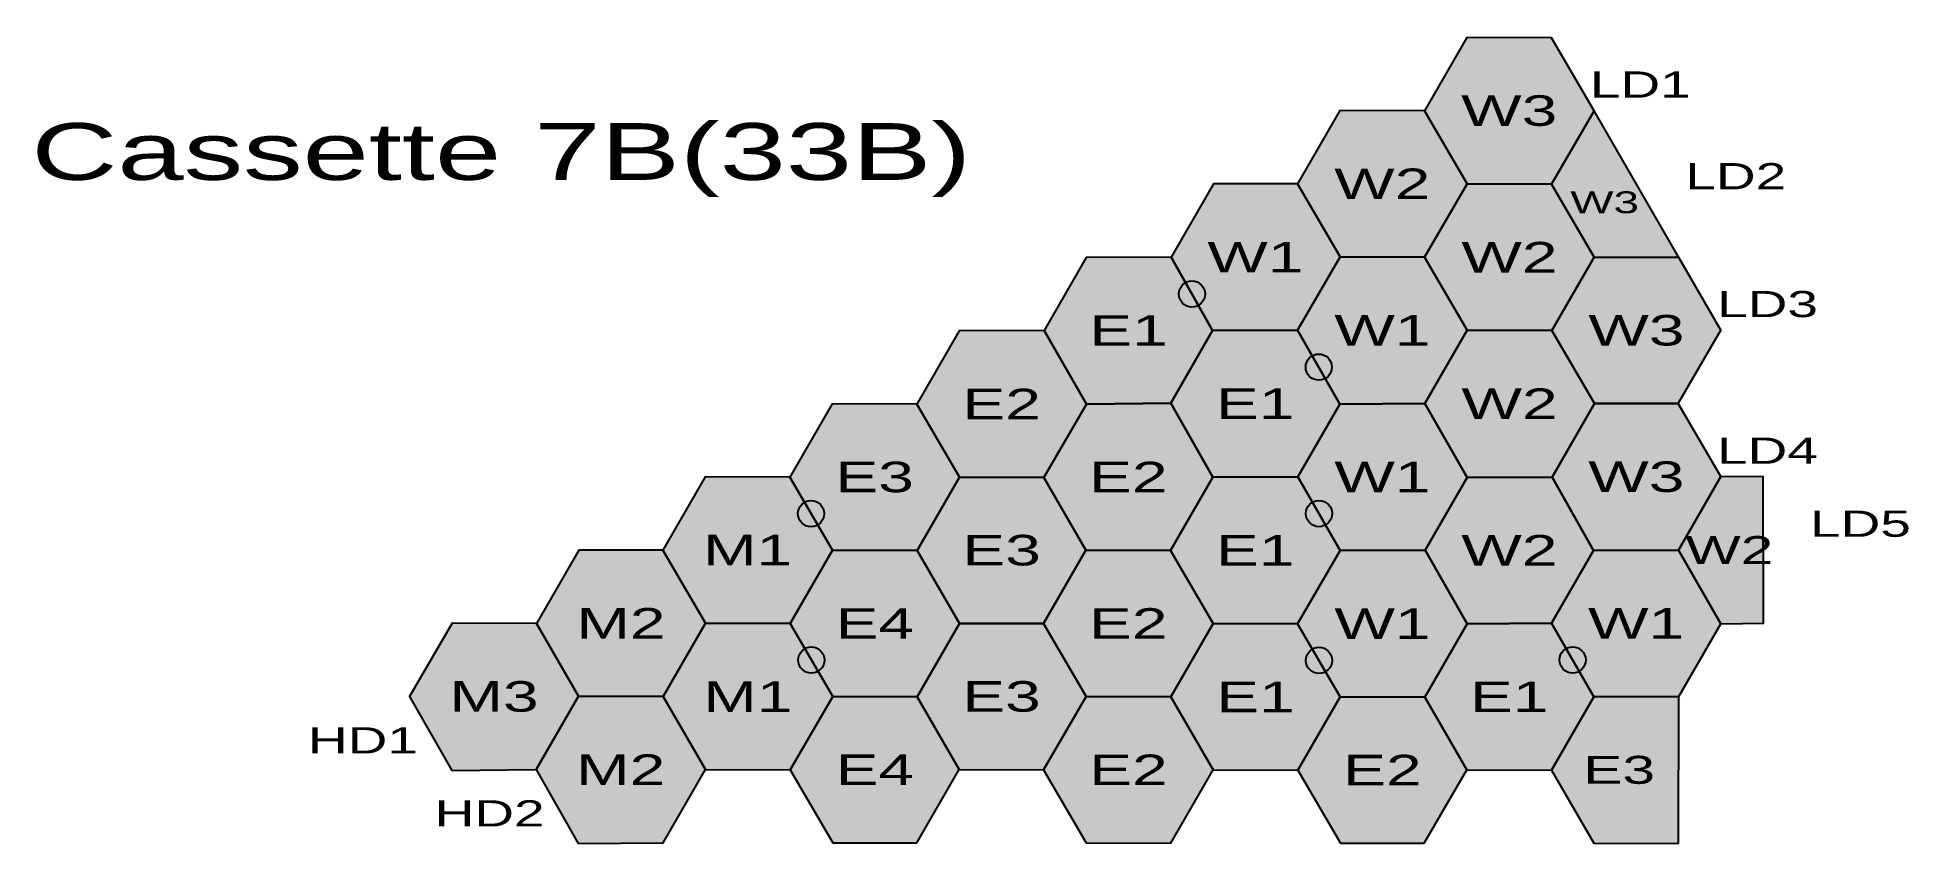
# Model space of a CAD drawing. Header units: metres. Extents: x -81 to 2060, y -82 to 840.
import ezdxf

# ---------------------------------------------------------------- set-up
doc = ezdxf.new("R2010")
doc.units = ezdxf.units.M
for name, color, linetype in [('ENGINES', 7, 'Continuous'), ('SHAPES', 7, 'Continuous'), ('TEXT', 7, 'Continuous')]:
    doc.layers.add(name, color=color, linetype=linetype)
doc.styles.add('BoldStyle', font='arial.ttf', dxfattribs={"width": 1.5})

msp = doc.modelspace()

# ---------------------------------------------------------------- hatches: boundary and pattern name
h = msp.add_hatch(color=152)
h.dxf.hatch_style = 1
h.paths.add_polyline_path([(1554.7, 672.8), (1651.4, 672.4), (1699.9, 756.4), (1651.2, 839.9), (1554.4, 840.4), (1505.9, 756.4)])
h = msp.add_hatch(color=152)
h.dxf.hatch_style = 1
h.paths.add_polyline_path([(1409.4, 589.2), (1506.2, 588.8), (1554.7, 672.8), (1505.9, 756.4), (1409.2, 756.8), (1360.7, 672.8)])
h = msp.add_hatch(color=122)
h.dxf.hatch_style = 1
h.paths.add_polyline_path([(1796.9, 588.4), (1699.9, 756.4), (1651.4, 672.4), (1700.2, 588.8)])
h = msp.add_hatch(color=152)
h.dxf.hatch_style = 1
h.paths.add_polyline_path([(1263.7, 504.8), (1360.9, 505.2), (1409.4, 589.2), (1360.7, 672.8), (1264.8, 672.7), (1216.3, 588.7)])
h = msp.add_hatch(color=122)
h.dxf.hatch_style = 1
h.paths.add_polyline_path([(1554.9, 505.2), (1651.7, 504.8), (1700.2, 588.8), (1651.4, 672.4), (1554.7, 672.8), (1506.2, 588.8)])
h = msp.add_hatch(color=152)
h.dxf.hatch_style = 1
h.paths.add_polyline_path([(1119.3, 420.7), (1215.7, 421.6), (1263.7, 504.8), (1216.3, 588.7), (1119.1, 588.3), (1071.1, 505.1)])
h = msp.add_hatch(color=122)
h.dxf.hatch_style = 1
h.paths.add_polyline_path([(1409.2, 420.8), (1506.4, 421.2), (1554.9, 505.2), (1506.2, 588.8), (1409.4, 589.2), (1360.9, 505.2)])
h = msp.add_hatch(color=82)
h.dxf.hatch_style = 1
h.paths.add_polyline_path([(1700.4, 421.2), (1796.3, 421.3), (1844.8, 505.3), (1796.9, 588.4), (1700.2, 588.8), (1651.7, 504.8)])
h = msp.add_hatch(color=244)
h.dxf.hatch_style = 1
edge = h.paths.add_edge_path()
edge.add_arc((1240, 546.7), 15, 0, 360)
h = msp.add_hatch(color=152)
h.dxf.hatch_style = 1
h.paths.add_polyline_path([(974.1, 337.1), (1070.8, 336.7), (1119.3, 420.7), (1071.1, 505.1), (973.8, 504.7), (925.3, 420.7)])
h = msp.add_hatch(color=122)
h.dxf.hatch_style = 1
h.paths.add_polyline_path([(1263.9, 337.2), (1361.2, 337.6), (1409.2, 420.8), (1360.9, 505.2), (1263.7, 504.8), (1215.7, 421.6)])
h = msp.add_hatch(color=82)
h.dxf.hatch_style = 1
h.paths.add_polyline_path([(1554.7, 336.8), (1651.9, 337.2), (1700.4, 421.2), (1651.7, 504.8), (1554.9, 505.2), (1506.4, 421.2)])
h = msp.add_hatch(color=244)
h.dxf.hatch_style = 1
edge = h.paths.add_edge_path()
edge.add_arc((1385.1, 463), 15, 0, 360)
h = msp.add_hatch(color=152)
h.dxf.hatch_style = 1
h.paths.add_polyline_path([(828.8, 253.6), (925.6, 253.1), (974.1, 337.1), (925.3, 420.7), (828.6, 421.1), (780.1, 337.1)])
h = msp.add_hatch(color=122)
h.dxf.hatch_style = 1
h.paths.add_polyline_path([(1118.7, 253.6), (1215.4, 253.2), (1263.9, 337.2), (1215.7, 421.6), (1119.3, 420.7), (1070.8, 336.7)])
h = msp.add_hatch(color=82)
h.dxf.hatch_style = 1
h.paths.add_polyline_path([(1409.4, 253.2), (1506.7, 253.6), (1554.7, 336.8), (1506.4, 421.2), (1409.2, 420.8), (1361.2, 337.6)])
h = msp.add_hatch(color=202)
h.dxf.hatch_style = 1
h.paths.add_polyline_path([(1699.3, 253.3), (1796.6, 253.7), (1845.1, 337.7), (1796.3, 421.3), (1700.4, 421.2), (1651.9, 337.2)])
h = msp.add_hatch(color=32)
h.dxf.hatch_style = 1
h.paths.add_polyline_path([(683.6, 170), (780.3, 169.6), (828.8, 253.6), (780.1, 337.1), (683.3, 337.6), (634.8, 253.6)])
h = msp.add_hatch(color=122)
h.dxf.hatch_style = 1
h.paths.add_polyline_path([(974.3, 169.6), (1070.2, 169.6), (1118.7, 253.6), (1070.8, 336.7), (974.1, 337.1), (925.6, 253.1)])
h = msp.add_hatch(color=82)
h.dxf.hatch_style = 1
h.paths.add_polyline_path([(1264.2, 169.6), (1360.9, 169.2), (1409.4, 253.2), (1361.2, 337.6), (1263.9, 337.2), (1215.4, 253.2)])
h = msp.add_hatch(color=202)
h.dxf.hatch_style = 1
h.paths.add_polyline_path([(1554.9, 169.2), (1651.3, 170.1), (1699.3, 253.3), (1651.9, 337.2), (1554.7, 336.8), (1506.7, 253.6)])
h = msp.add_hatch(color=222)
h.dxf.hatch_style = 1
h.paths.add_polyline_path([(1844.8, 169.3), (1893.7, 169.9), (1893.4, 337.5), (1845.1, 337.7), (1796.6, 253.7)])
h = msp.add_hatch(color=244)
h.dxf.hatch_style = 1
edge = h.paths.add_edge_path()
edge.add_arc((804.4, 295.3), 15, 0, 360)
h = msp.add_hatch(color=244)
h.dxf.hatch_style = 1
edge = h.paths.add_edge_path()
edge.add_arc((1385.3, 295.4), 15, 0, 360)
h = msp.add_hatch(color=32)
h.dxf.hatch_style = 1
h.paths.add_polyline_path([(538.3, 86.4), (635.1, 86), (683.6, 170), (634.8, 253.6), (538.9, 253.5), (490.4, 169.5)])
h = msp.add_hatch(color=122)
h.dxf.hatch_style = 1
h.paths.add_polyline_path([(829.1, 86), (925.8, 85.6), (974.3, 169.6), (925.6, 253.1), (828.8, 253.6), (780.3, 169.6)])
h = msp.add_hatch(color=82)
h.dxf.hatch_style = 1
h.paths.add_polyline_path([(1118.9, 86.1), (1215.7, 85.6), (1264.2, 169.6), (1215.4, 253.2), (1118.7, 253.6), (1070.2, 169.6)])
h = msp.add_hatch(color=202)
h.dxf.hatch_style = 1
h.paths.add_polyline_path([(1409.7, 85.6), (1506.4, 85.2), (1554.9, 169.2), (1506.7, 253.6), (1409.4, 253.2), (1360.9, 169.2)])
h = msp.add_hatch(color=222)
h.dxf.hatch_style = 1
h.paths.add_polyline_path([(1699.6, 85.7), (1796.8, 86.1), (1844.8, 169.3), (1796.6, 253.7), (1699.3, 253.3), (1651.3, 170.1)])
h = msp.add_hatch(color=32)
h.dxf.hatch_style = 1
h.paths.add_polyline_path([(393.4, 1.5), (489.8, 2.4), (538.3, 86.4), (490.4, 169.5), (393.7, 169.9), (345.2, 85.9)])
h = msp.add_hatch(color=42)
h.dxf.hatch_style = 1
h.paths.add_polyline_path([(683.8, 2.4), (780.6, 2), (829.1, 86), (780.3, 169.6), (683.6, 170), (635.1, 86)])
h = msp.add_hatch(color=82)
h.dxf.hatch_style = 1
h.paths.add_polyline_path([(973.7, 2.5), (1070.4, 2.1), (1118.9, 86.1), (1070.2, 169.6), (974.3, 169.6), (925.8, 85.6)])
h = msp.add_hatch(color=202)
h.dxf.hatch_style = 1
h.paths.add_polyline_path([(1264.4, 2.1), (1361.2, 1.6), (1409.7, 85.6), (1360.9, 169.2), (1264.2, 169.6), (1215.7, 85.6)])
h = msp.add_hatch(color=222)
h.dxf.hatch_style = 1
h.paths.add_polyline_path([(1554.3, 2.1), (1651.1, 1.7), (1699.6, 85.7), (1651.3, 170.1), (1554.9, 169.2), (1506.4, 85.2)])
h = msp.add_hatch(color=244)
h.dxf.hatch_style = 1
edge = h.paths.add_edge_path()
edge.add_arc((804.7, 127.8), 15, 0, 360)
h = msp.add_hatch(color=244)
h.dxf.hatch_style = 1
edge = h.paths.add_edge_path()
edge.add_arc((1385.3, 127.4), 15, 0, 360)
h = msp.add_hatch(color=244)
h.dxf.hatch_style = 1
edge = h.paths.add_edge_path()
edge.add_arc((1675.4, 127.9), 15, 0, 360)
h = msp.add_hatch(color=42)
h.dxf.hatch_style = 1
h.paths.add_polyline_path([(538.1, -82), (635.3, -81.6), (683.8, 2.4), (635.1, 86), (538.3, 86.4), (489.8, 2.4)])
h = msp.add_hatch(color=82)
h.dxf.hatch_style = 1
h.paths.add_polyline_path([(829.3, -81.6), (925.2, -81.5), (973.7, 2.5), (925.8, 85.6), (829.1, 86), (780.6, 2)])
h = msp.add_hatch(color=202)
h.dxf.hatch_style = 1
h.paths.add_polyline_path([(1119.2, -81.5), (1215.9, -81.9), (1264.4, 2.1), (1215.7, 85.6), (1118.9, 86.1), (1070.4, 2.1)])
h = msp.add_hatch(color=222)
h.dxf.hatch_style = 1
h.paths.add_polyline_path([(1409.9, -81.9), (1505.8, -81.9), (1554.3, 2.1), (1506.4, 85.2), (1409.7, 85.6), (1361.2, 1.6)])
h = msp.add_hatch(color=222)
h.dxf.hatch_style = 1
h.paths.add_polyline_path([(1796.5, -82.3), (1796.8, 86.1), (1699.6, 85.7), (1651.1, 1.7), (1699.8, -81.9)])

# ---------------------------------------------------------------- linework, layer by layer
at = {"layer": 'ENGINES', "color": 244}
for centre in [(1240, 546.7), (1385.1, 463), (804.4, 295.3), (1385.3, 295.4), (804.7, 127.8), (1385.3, 127.4), (1675.4, 127.9)]:
    msp.add_circle(centre, 15, dxfattribs=at)
at = {"layer": 'SHAPES', "color": 250}
for points in [[(1554.7, 672.8), (1651.4, 672.4), (1699.9, 756.4), (1651.2, 839.9), (1554.4, 840.4), (1505.9, 756.4)], [(1409.4, 589.2), (1506.2, 588.8), (1554.7, 672.8), (1505.9, 756.4), (1409.2, 756.8), (1360.7, 672.8)], [(1796.9, 588.4), (1699.9, 756.4), (1651.4, 672.4), (1700.2, 588.8)], [(1263.7, 504.8), (1360.9, 505.2), (1409.4, 589.2), (1360.7, 672.8), (1264.8, 672.7), (1216.3, 588.7)], [(1554.9, 505.2), (1651.7, 504.8), (1700.2, 588.8), (1651.4, 672.4), (1554.7, 672.8), (1506.2, 588.8)], [(1119.3, 420.7), (1215.7, 421.6), (1263.7, 504.8), (1216.3, 588.7), (1119.1, 588.3), (1071.1, 505.1)], [(1409.2, 420.8), (1506.4, 421.2), (1554.9, 505.2), (1506.2, 588.8), (1409.4, 589.2), (1360.9, 505.2)], [(1700.4, 421.2), (1796.3, 421.3), (1844.8, 505.3), (1796.9, 588.4), (1700.2, 588.8), (1651.7, 504.8)], [(974.1, 337.1), (1070.8, 336.7), (1119.3, 420.7), (1071.1, 505.1), (973.8, 504.7), (925.3, 420.7)], [(1263.9, 337.2), (1361.2, 337.6), (1409.2, 420.8), (1360.9, 505.2), (1263.7, 504.8), (1215.7, 421.6)], [(1554.7, 336.8), (1651.9, 337.2), (1700.4, 421.2), (1651.7, 504.8), (1554.9, 505.2), (1506.4, 421.2)], [(828.8, 253.6), (925.6, 253.1), (974.1, 337.1), (925.3, 420.7), (828.6, 421.1), (780.1, 337.1)], [(1118.7, 253.6), (1215.4, 253.2), (1263.9, 337.2), (1215.7, 421.6), (1119.3, 420.7), (1070.8, 336.7)], [(1409.4, 253.2), (1506.7, 253.6), (1554.7, 336.8), (1506.4, 421.2), (1409.2, 420.8), (1361.2, 337.6)], [(1699.3, 253.3), (1796.6, 253.7), (1845.1, 337.7), (1796.3, 421.3), (1700.4, 421.2), (1651.9, 337.2)], [(683.6, 170), (780.3, 169.6), (828.8, 253.6), (780.1, 337.1), (683.3, 337.6), (634.8, 253.6)], [(974.3, 169.6), (1070.2, 169.6), (1118.7, 253.6), (1070.8, 336.7), (974.1, 337.1), (925.6, 253.1)], [(1264.2, 169.6), (1360.9, 169.2), (1409.4, 253.2), (1361.2, 337.6), (1263.9, 337.2), (1215.4, 253.2)], [(1554.9, 169.2), (1651.3, 170.1), (1699.3, 253.3), (1651.9, 337.2), (1554.7, 336.8), (1506.7, 253.6)], [(1844.8, 169.3), (1893.7, 169.9), (1893.4, 337.5), (1845.1, 337.7), (1796.6, 253.7)], [(538.3, 86.4), (635.1, 86), (683.6, 170), (634.8, 253.6), (538.9, 253.5), (490.4, 169.5)], [(829.1, 86), (925.8, 85.6), (974.3, 169.6), (925.6, 253.1), (828.8, 253.6), (780.3, 169.6)], [(1118.9, 86.1), (1215.7, 85.6), (1264.2, 169.6), (1215.4, 253.2), (1118.7, 253.6), (1070.2, 169.6)], [(1409.7, 85.6), (1506.4, 85.2), (1554.9, 169.2), (1506.7, 253.6), (1409.4, 253.2), (1360.9, 169.2)], [(1699.6, 85.7), (1796.8, 86.1), (1844.8, 169.3), (1796.6, 253.7), (1699.3, 253.3), (1651.3, 170.1)], [(393.4, 1.5), (489.8, 2.4), (538.3, 86.4), (490.4, 169.5), (393.7, 169.9), (345.2, 85.9)], [(683.8, 2.4), (780.6, 2), (829.1, 86), (780.3, 169.6), (683.6, 170), (635.1, 86)], [(973.7, 2.5), (1070.4, 2.1), (1118.9, 86.1), (1070.2, 169.6), (974.3, 169.6), (925.8, 85.6)], [(1264.4, 2.1), (1361.2, 1.6), (1409.7, 85.6), (1360.9, 169.2), (1264.2, 169.6), (1215.7, 85.6)], [(1554.3, 2.1), (1651.1, 1.7), (1699.6, 85.7), (1651.3, 170.1), (1554.9, 169.2), (1506.4, 85.2)], [(538.1, -82), (635.3, -81.6), (683.8, 2.4), (635.1, 86), (538.3, 86.4), (489.8, 2.4)], [(829.3, -81.6), (925.2, -81.5), (973.7, 2.5), (925.8, 85.6), (829.1, 86), (780.6, 2)], [(1119.2, -81.5), (1215.9, -81.9), (1264.4, 2.1), (1215.7, 85.6), (1118.9, 86.1), (1070.4, 2.1)], [(1409.9, -81.9), (1505.8, -81.9), (1554.3, 2.1), (1506.4, 85.2), (1409.7, 85.6), (1361.2, 1.6)], [(1796.5, -82.3), (1796.8, 86.1), (1699.6, 85.7), (1651.1, 1.7), (1699.8, -81.9)]]:
    msp.add_lwpolyline(points, close=True, dxfattribs=at)

# ---------------------------------------------------------------- texts
at = {"layer": 'TEXT', "color": 0, "char_height": 30, "attachment_point": 5, "style": 'BoldStyle'}
for s, insert in [('LD1', (1752.9, 786.4)), ('LD1', (1752.9, 786.4)), ('LD2', (1862.1, 681.5)), ('LD2', (1862.1, 681.5)), ('LD3', (1898.4, 535)), ('LD3', (1898.4, 535)), ('LD4', (1898.3, 367.4)), ('LD4', (1898.3, 367.4)), ('LD5', (2004.7, 283.6)), ('LD5', (2004.7, 283.6)), ('HD1', (291.8, 35.9)), ('HD2', (436.7, -47.7))]:
    msp.add_mtext(s, dxfattribs=dict(at, insert=insert))
at = {"layer": 'TEXT', "color": 250, "attachment_point": 5, "style": 'BoldStyle'}
for s, insert, char_height in [('W3', (1602.9, 756.4), 35), ('W2', (1457.7, 672.8), 35), ('W3', (1712.1, 651.5), 25), ('W1', (1312.6, 588.9), 35), ('W2', (1603.2, 588.8), 35), ('E1', (1167.5, 504.9), 35), ('W1', (1457.9, 505.1), 35), ('W3', (1748.4, 505), 35), ('E2', (1022.4, 420.8), 35), ('E1', (1312.4, 421.2), 35), ('W2', (1603.3, 421.1), 35), ('E3', (877.1, 337.1), 35), ('E2', (1167.3, 337.2), 35), ('W1', (1457.9, 337.2), 35), ('W3', (1748.3, 337.4), 35), ('M1', (731.8, 253.6), 35), ('E3', (1022.3, 253.3), 35), ('E1', (1312.5, 253.3), 35), ('W2', (1603.1, 253.4), 35), ('W2', (1854.7, 253.6), 32), ('M2', (586.9, 169.8), 35), ('E4', (877.3, 169.6), 35), ('E2', (1167.2, 169.6), 35), ('W1', (1458, 169.3), 35), ('W1', (1748.1, 169.7), 35), ('M3', (441.8, 85.9), 35), ('M1', (732.1, 86), 35), ('E3', (1022.2, 85.9), 35), ('E1', (1312.7, 85.6), 35), ('E1', (1602.9, 85.7), 35), ('M2', (586.7, 2.3), 35), ('E4', (877.3, 2.2), 35), ('E2', (1167.4, 2.1), 35), ('E2', (1457.9, 1.8), 35), ('E3', (1728.7, 1.9), 32)]:
    msp.add_mtext(s, dxfattribs=dict(at, insert=insert, char_height=char_height))
at = {"layer": 'TEXT', "color": 8, "insert": (450, 700), "char_height": 65, "attachment_point": 5, "style": 'BoldStyle'}
msp.add_mtext('Cassette 7B(33B)', dxfattribs=at)

doc.saveas('drawing.dxf')
